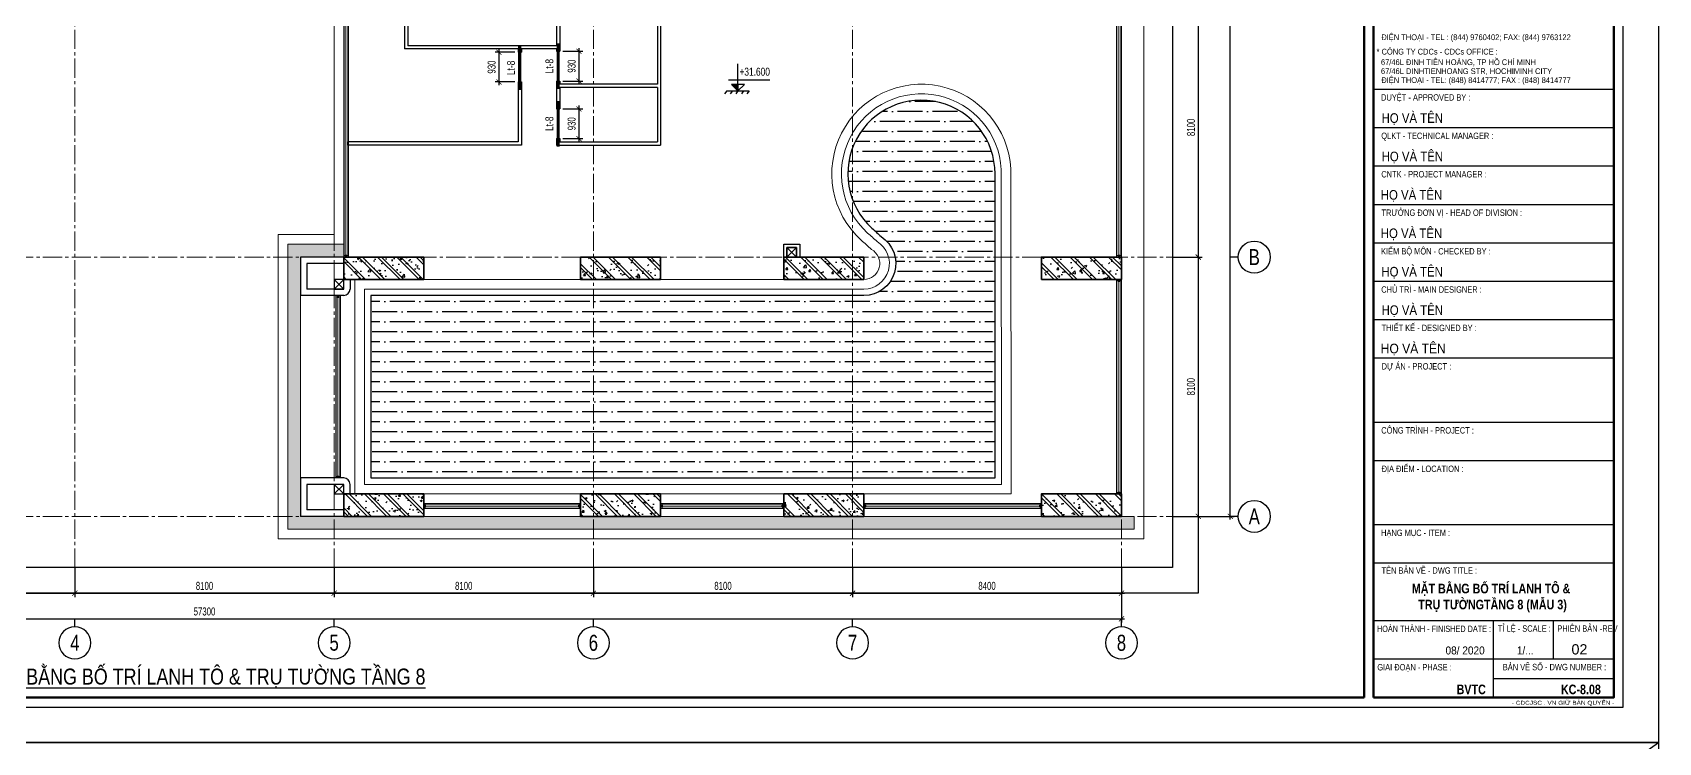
# Model space of a CAD drawing. Header units: millimetres. Extents: x 0 to 84100, y 0 to 158663.
# Drawn here: x 33297 to 84100, y 99263 to 121440 of the extents above; entities that cross this region are included whole.
import ezdxf
from ezdxf.enums import TextEntityAlignment as Align

# ---------------------------------------------------------------- set-up
doc = ezdxf.new("R2010")
doc.units = ezdxf.units.MM
doc.header["$LTSCALE"] = 800
doc.header["$MEASUREMENT"] = 0
doc.linetypes.add('CENTER2', pattern=[1.125, 0.75, -0.125, 0.125, -0.125])
doc.layers.get('DEFPOINTS').update_dxf_attribs({"color": 87})
for name, color, linetype, lineweight in [('02.CDC.DIM', 1, 'Continuous', 20), ('CDC.01.AXIS', 160, 'CENTER2', 13), ('CDC.09.COLUMN', 4, 'Continuous', 35), ('CDC.11.NOTE', 8, 'Continuous', 18)]:
    doc.layers.add(name, color=color, linetype=linetype, lineweight=lineweight)
for name, color, linetype in [('CDC -TEXT KHUNG', 7, 'Continuous'), ('CDC-KHUNGTEN', 9, 'Continuous'), ('CDC.02.DIM', 1, 'Continuous'), ('CDC.03.BORDER', 3, 'Continuous'), ('CDC.06.TEXT', 2, 'Continuous'), ('CDC.10.HATCH', 9, 'Continuous'), ('KCS_LANH_TO', 3, 'Continuous'), ('KCS_LOKT', 3, 'Continuous')]:
    doc.layers.add(name, color=color, linetype=linetype)
doc.layers.add('CDC.15.NOPLOT', color=87, linetype='Continuous', plot=False)
doc.layers.add('KCS_Plotter', color=11, linetype='Continuous', plot=False)
doc.styles.add('Arial', font='arial.ttf', dxfattribs={"width": 0.9, "height": 525})
doc.styles.add('Arial_B_3', font='arialbd.ttf', dxfattribs={"width": 0.75, "height": 3})
doc.styles.add('BIGTEXT', font='arial.ttf', dxfattribs={"width": 0.8})
doc.styles.add('KCS_BIGTEXT', font='arial.ttf', dxfattribs={"width": 0.7})
doc.styles.add('KCS_SMTEXT', font='arial.ttf', dxfattribs={"width": 0.7})
doc.styles.add('KT CDC', font='arial.ttf', dxfattribs={"width": 0.85})
doc.styles.add('SMTEXT', font='arial.ttf', dxfattribs={"width": 0.7})
doc.dimstyles.new('KCS_DIM100', dxfattribs={"dimscale": 100, "dimtxt": 2.5, "dimasz": 1.6, "dimexe": 1.2, "dimexo": 0, "dimgap": 1, "dimtad": 1, "dimdec": 0, "dimzin": 0, "dimdsep": 46, "dimtxsty": 'KCS_SMTEXT', "dimblk": 'ARCHTICK', "dimcen": 0, "dimdle": 1, "dimclrd": 1, "dimclre": 1, "dimclrt": 2, "dimadec": 0, "dimazin": 0, "dimtfac": 1, "dimtdec": 0, "dimtix": 1, "dimtmove": 2, "dimatfit": 3, "dimfxl": 1, "dimtolj": 1, "dimtzin": 0, "dimarcsym": 0})
pattern_1 = [(50, (61100.4, -1179204.9), (717.26018, -62.75213), [75, -825]), (355, (61100.4, -1179204.9), (-138.75133, 752.19213), [60, -660]), (100.4514, (61160.2, -1179210.1), (578.5094, 689.43954), [63.7402, -701.1421]), (46.1842, (61100.4, -1179004.9), (1067.24105, -165.519), [112.5, -1237.5]), (96.6356, (61189.4, -1179018.7), (934.6627, 974.1179), [95.6103, -1051.713]), (351.1842, (61100.4, -1179004.9), (934.6619, 974.1186), [90, -990]), (21, (61200.4, -1179054.9), (596.90705, -402.6189), [75, -825]), (226, (61200.4, -1179054.9), (671.88212, -365.5398), [60, -660]), (71.4514, (61250.16, -1179088.44), (840.22263, 322.5305), [63.7402, -701.1421]), (67.5, (61100.42, -1179204.9), (-155.916183, 294.37446), [0, -652, 0, -670, 0, -662.5]), (4.5, (61100.42, -1179204.9), (283.35092, 380.10319), [0, -382, 0, -637, 0, -252.5]), (327.5, (60877.42, -1179204.9), (533.822436, -22.55487), [0, -250, 0, -780, 0, -1035]), (317.5, (60777.4, -1179204.9), (583.18617, 100.10498), [0, -325, 0, -518, 0, -735]), (315, (61100.42, -1179204.9), (300.52038, 300.52038), []), (315, (61100.42, -1179082.4), (300.52038, 300.52038), [])]

# ---------------------------------------------------------------- blocks, each defined once
blk = doc.blocks.new('*U29')
for points in [[(60, -40), (45, -40), (45, 3), (0, 3), (0, -40), (0, -40), (0, -103), (0, -103), (0, -147), (45, -147), (45, -103), (60, -103)], [(4840, -40), (4855, -40), (4855, 3), (4900, 3), (4900, -40), (4900, -40), (4900, -103), (4900, -103), (4900, -147), (4855, -147), (4855, -103), (4840, -103)], [(30, -103), (60, -103), (60, -40), (30, -40)], [(4870, -103), (4840, -103), (4840, -40), (4870, -40)]]:
    blk.add_lwpolyline(points, close=True)
at = {"lineweight": -2}
for points in [[(45, 3), (4855, 3), (4855, -40), (45, -40)], [(45, -103), (4855, -103), (4855, -147), (45, -147)]]:
    blk.add_lwpolyline(points, close=True, dxfattribs=at)
blk = doc.blocks.new('*U28')
for points in [[(60, -40), (45, -40), (45, 3), (0, 3), (0, -40), (0, -40), (0, -103), (0, -103), (0, -147), (45, -147), (45, -103), (60, -103)], [(3790, -40), (3805, -40), (3805, 3), (3850, 3), (3850, -40), (3850, -40), (3850, -103), (3850, -103), (3850, -147), (3805, -147), (3805, -103), (3790, -103)], [(30, -103), (60, -103), (60, -40), (30, -40)], [(3820, -103), (3790, -103), (3790, -40), (3820, -40)]]:
    blk.add_lwpolyline(points, close=True)
at = {"lineweight": -2}
for points in [[(45, 3), (3805, 3), (3805, -40), (45, -40)], [(45, -103), (3805, -103), (3805, -147), (45, -147)]]:
    blk.add_lwpolyline(points, close=True, dxfattribs=at)
blk = doc.blocks.new('*U23')
for points in [[(60, -40), (45, -40), (45, 3), (0, 3), (0, -40), (0, -40), (0, -103), (0, -103), (0, -147), (45, -147), (45, -103), (60, -103)], [(5490, -40), (5505, -40), (5505, 3), (5550, 3), (5550, -40), (5550, -40), (5550, -103), (5550, -103), (5550, -147), (5505, -147), (5505, -103), (5490, -103)], [(30, -103), (60, -103), (60, -40), (30, -40)], [(5520, -103), (5490, -103), (5490, -40), (5520, -40)]]:
    blk.add_lwpolyline(points, close=True)
at = {"lineweight": -2}
for points in [[(45, 3), (5505, 3), (5505, -40), (45, -40)], [(45, -103), (5505, -103), (5505, -147), (45, -147)]]:
    blk.add_lwpolyline(points, close=True, dxfattribs=at)
blk = doc.blocks.new('*U27')
for points in [[(60, -40), (45, -40), (45, 3), (0, 3), (0, -40), (0, -40), (0, -103), (0, -103), (0, -147), (45, -147), (45, -103), (60, -103)], [(6640, -40), (6655, -40), (6655, 3), (6700, 3), (6700, -40), (6700, -40), (6700, -103), (6700, -103), (6700, -147), (6655, -147), (6655, -103), (6640, -103)], [(30, -103), (60, -103), (60, -40), (30, -40)], [(6670, -103), (6640, -103), (6640, -40), (6670, -40)]]:
    blk.add_lwpolyline(points, close=True)
at = {"lineweight": -2}
for points in [[(45, 3), (6655, 3), (6655, -40), (45, -40)], [(45, -103), (6655, -103), (6655, -147), (45, -147)]]:
    blk.add_lwpolyline(points, close=True, dxfattribs=at)
blk = doc.blocks.new('*U24')
for points in [[(60, -40), (45, -40), (45, 3), (0, 3), (0, -40), (0, -40), (0, -103), (0, -103), (0, -147), (45, -147), (45, -103), (60, -103)], [(7340, -40), (7355, -40), (7355, 3), (7400, 3), (7400, -40), (7400, -40), (7400, -103), (7400, -103), (7400, -147), (7355, -147), (7355, -103), (7340, -103)], [(30, -103), (60, -103), (60, -40), (30, -40)], [(7370, -103), (7340, -103), (7340, -40), (7370, -40)]]:
    blk.add_lwpolyline(points, close=True)
at = {"lineweight": -2}
for points in [[(45, 3), (7355, 3), (7355, -40), (45, -40)], [(45, -103), (7355, -103), (7355, -147), (45, -147)]]:
    blk.add_lwpolyline(points, close=True, dxfattribs=at)
blk = doc.blocks.new('*U31')
for points in [[(60, -40), (45, -40), (45, 3), (0, 3), (0, -40), (0, -40), (0, -103), (0, -103), (0, -147), (45, -147), (45, -103), (60, -103)], [(5640, -40), (5655, -40), (5655, 3), (5700, 3), (5700, -40), (5700, -40), (5700, -103), (5700, -103), (5700, -147), (5655, -147), (5655, -103), (5640, -103)], [(30, -103), (60, -103), (60, -40), (30, -40)], [(5670, -103), (5640, -103), (5640, -40), (5670, -40)]]:
    blk.add_lwpolyline(points, close=True)
at = {"lineweight": -2}
for points in [[(45, 3), (5655, 3), (5655, -40), (45, -40)], [(45, -103), (5655, -103), (5655, -147), (45, -147)]]:
    blk.add_lwpolyline(points, close=True, dxfattribs=at)
blk = doc.blocks.new('*U34')
for points in [[(60, -40), (45, -40), (45, 3), (0, 3), (0, -40), (0, -40), (0, -103), (0, -103), (0, -147), (45, -147), (45, -103), (60, -103)], [(7440, -40), (7455, -40), (7455, 3), (7500, 3), (7500, -40), (7500, -40), (7500, -103), (7500, -103), (7500, -147), (7455, -147), (7455, -103), (7440, -103)], [(30, -103), (60, -103), (60, -40), (30, -40)], [(7470, -103), (7440, -103), (7440, -40), (7470, -40)]]:
    blk.add_lwpolyline(points, close=True)
at = {"lineweight": -2}
for points in [[(45, 3), (7455, 3), (7455, -40), (45, -40)], [(45, -103), (7455, -103), (7455, -147), (45, -147)]]:
    blk.add_lwpolyline(points, close=True, dxfattribs=at)
blk = doc.blocks.new('_ArchTick')
at = {"color": 0, "linetype": 'ByBlock', "const_width": 0.15}
blk.add_lwpolyline([(-0.5, -0.5), (0.5, 0.5)], dxfattribs=at)
blk = doc.blocks.new('*D417')
at = {"layer": 'CDC.02.DIM', "color": 1, "lineweight": -2, "ltscale": 0.5, "transparency": 16777216}
for p, q in [((68921, 122526), (69841, 122526)), ((69721, 122626), (69721, 114326)), ((68921, 114426), (69841, 114426))]:
    blk.add_line(p, q, dxfattribs=at)
at = {"layer": 'DEFPOINTS', "color": 0, "ltscale": 0.5, "transparency": 16777216}
for p in [(68921, 122526), (68921, 114426), (69721, 114426)]:
    blk.add_point(p, dxfattribs=at)
at = {"layer": 'CDC.02.DIM', "color": 1, "lineweight": -2, "ltscale": 0.5, "transparency": 16777216, "xscale": 160, "yscale": 160, "zscale": 160}
for p, rotation in [((69721, 122526), 90), ((69721, 114426), 270)]:
    blk.add_blockref('_ArchTick', p, dxfattribs=dict(at, rotation=rotation))
at = {"layer": 'CDC.02.DIM', "color": 2, "ltscale": 0.5, "transparency": 16777216, "insert": (69493, 118476), "char_height": 250, "attachment_point": 5, "rotation": 90, "style": 'KCS_SMTEXT'}
blk.add_mtext('\\A1;8100', dxfattribs=at)
blk = doc.blocks.new('*D418')
at = {"layer": 'CDC.02.DIM', "color": 1, "lineweight": -2, "ltscale": 0.5, "transparency": 16777216}
for p, q in [((68921, 114426), (69841, 114426)), ((69721, 114526), (69721, 106226)), ((68921, 106326), (69841, 106326))]:
    blk.add_line(p, q, dxfattribs=at)
at = {"layer": 'DEFPOINTS', "color": 0, "ltscale": 0.5, "transparency": 16777216}
for p in [(68921, 114426), (68921, 106326), (69721, 106326)]:
    blk.add_point(p, dxfattribs=at)
at = {"layer": 'CDC.02.DIM', "color": 1, "lineweight": -2, "ltscale": 0.5, "transparency": 16777216, "xscale": 160, "yscale": 160, "zscale": 160}
for p, rotation in [((69721, 114426), 90), ((69721, 106326), 270)]:
    blk.add_blockref('_ArchTick', p, dxfattribs=dict(at, rotation=rotation))
at = {"layer": 'CDC.02.DIM', "color": 2, "ltscale": 0.5, "transparency": 16777216, "insert": (69493, 110376), "char_height": 250, "attachment_point": 5, "rotation": 90, "style": 'KCS_SMTEXT'}
blk.add_mtext('\\A1;8100', dxfattribs=at)
blk = doc.blocks.new('*D421')
at = {"layer": 'CDC.02.DIM', "color": 1, "lineweight": -2, "ltscale": 0.5, "transparency": 16777216}
for p, q in [((26521, 104726), (26521, 103806)), ((34621, 104726), (34621, 103806)), ((26421, 103926), (34721, 103926))]:
    blk.add_line(p, q, dxfattribs=at)
at = {"layer": 'DEFPOINTS', "color": 0, "ltscale": 0.5, "transparency": 16777216}
for p in [(26521, 104726), (34621, 104726), (34621, 103926)]:
    blk.add_point(p, dxfattribs=at)
at = {"layer": 'CDC.02.DIM', "color": 1, "lineweight": -2, "ltscale": 0.5, "transparency": 16777216, "xscale": 160, "yscale": 160, "zscale": 160, "rotation": 180}
blk.add_blockref('_ArchTick', (26521, 103926), dxfattribs=at)
at = {"layer": 'CDC.02.DIM', "color": 1, "lineweight": -2, "ltscale": 0.5, "transparency": 16777216, "xscale": 160, "yscale": 160, "zscale": 160}
blk.add_blockref('_ArchTick', (34621, 103926), dxfattribs=at)
at = {"layer": 'CDC.02.DIM', "color": 2, "ltscale": 0.5, "transparency": 16777216, "insert": (30571, 104154), "char_height": 250, "attachment_point": 5, "style": 'KCS_SMTEXT'}
blk.add_mtext('\\A1;8100', dxfattribs=at)
blk = doc.blocks.new('*D422')
at = {"layer": 'CDC.02.DIM', "color": 1, "lineweight": -2, "ltscale": 0.5, "transparency": 16777216}
for p, q in [((34621, 104726), (34621, 103806)), ((42721, 104726), (42721, 103806)), ((34521, 103926), (42821, 103926))]:
    blk.add_line(p, q, dxfattribs=at)
at = {"layer": 'DEFPOINTS', "color": 0, "ltscale": 0.5, "transparency": 16777216}
for p in [(34621, 104726), (42721, 104726), (42721, 103926)]:
    blk.add_point(p, dxfattribs=at)
at = {"layer": 'CDC.02.DIM', "color": 1, "lineweight": -2, "ltscale": 0.5, "transparency": 16777216, "xscale": 160, "yscale": 160, "zscale": 160, "rotation": 180}
blk.add_blockref('_ArchTick', (34621, 103926), dxfattribs=at)
at = {"layer": 'CDC.02.DIM', "color": 1, "lineweight": -2, "ltscale": 0.5, "transparency": 16777216, "xscale": 160, "yscale": 160, "zscale": 160}
blk.add_blockref('_ArchTick', (42721, 103926), dxfattribs=at)
at = {"layer": 'CDC.02.DIM', "color": 2, "ltscale": 0.5, "transparency": 16777216, "insert": (38671, 104154), "char_height": 250, "attachment_point": 5, "style": 'KCS_SMTEXT'}
blk.add_mtext('\\A1;8100', dxfattribs=at)
blk = doc.blocks.new('*D423')
at = {"layer": 'CDC.02.DIM', "color": 1, "lineweight": -2, "ltscale": 0.5, "transparency": 16777216}
for p, q in [((42721, 104726), (42721, 103806)), ((50821, 104726), (50821, 103806)), ((42621, 103926), (50921, 103926))]:
    blk.add_line(p, q, dxfattribs=at)
at = {"layer": 'DEFPOINTS', "color": 0, "ltscale": 0.5, "transparency": 16777216}
for p in [(42721, 104726), (50821, 104726), (50821, 103926)]:
    blk.add_point(p, dxfattribs=at)
at = {"layer": 'CDC.02.DIM', "color": 1, "lineweight": -2, "ltscale": 0.5, "transparency": 16777216, "xscale": 160, "yscale": 160, "zscale": 160, "rotation": 180}
blk.add_blockref('_ArchTick', (42721, 103926), dxfattribs=at)
at = {"layer": 'CDC.02.DIM', "color": 1, "lineweight": -2, "ltscale": 0.5, "transparency": 16777216, "xscale": 160, "yscale": 160, "zscale": 160}
blk.add_blockref('_ArchTick', (50821, 103926), dxfattribs=at)
at = {"layer": 'CDC.02.DIM', "color": 2, "ltscale": 0.5, "transparency": 16777216, "insert": (46771, 104154), "char_height": 250, "attachment_point": 5, "style": 'KCS_SMTEXT'}
blk.add_mtext('\\A1;8100', dxfattribs=at)
blk = doc.blocks.new('*D424')
at = {"layer": 'CDC.02.DIM', "color": 1, "lineweight": -2, "ltscale": 0.5, "transparency": 16777216}
for p, q in [((50821, 104726), (50821, 103806)), ((58921, 104726), (58921, 103806)), ((50721, 103926), (59021, 103926))]:
    blk.add_line(p, q, dxfattribs=at)
at = {"layer": 'DEFPOINTS', "color": 0, "ltscale": 0.5, "transparency": 16777216}
for p in [(50821, 104726), (58921, 104726), (58921, 103926)]:
    blk.add_point(p, dxfattribs=at)
at = {"layer": 'CDC.02.DIM', "color": 1, "lineweight": -2, "ltscale": 0.5, "transparency": 16777216, "xscale": 160, "yscale": 160, "zscale": 160, "rotation": 180}
blk.add_blockref('_ArchTick', (50821, 103926), dxfattribs=at)
at = {"layer": 'CDC.02.DIM', "color": 1, "lineweight": -2, "ltscale": 0.5, "transparency": 16777216, "xscale": 160, "yscale": 160, "zscale": 160}
blk.add_blockref('_ArchTick', (58921, 103926), dxfattribs=at)
at = {"layer": 'CDC.02.DIM', "color": 2, "ltscale": 0.5, "transparency": 16777216, "insert": (54871, 104154), "char_height": 250, "attachment_point": 5, "style": 'KCS_SMTEXT'}
blk.add_mtext('\\A1;8100', dxfattribs=at)
blk = doc.blocks.new('*D425')
at = {"layer": 'CDC.02.DIM', "color": 1, "lineweight": -2, "ltscale": 0.5, "transparency": 16777216}
for p, q in [((58921, 104726), (58921, 103806)), ((67321, 104726), (67321, 103806)), ((58821, 103926), (67421, 103926))]:
    blk.add_line(p, q, dxfattribs=at)
at = {"layer": 'DEFPOINTS', "color": 0, "ltscale": 0.5, "transparency": 16777216}
for p in [(58921, 104726), (67321, 104726), (67321, 103926)]:
    blk.add_point(p, dxfattribs=at)
at = {"layer": 'CDC.02.DIM', "color": 1, "lineweight": -2, "ltscale": 0.5, "transparency": 16777216, "xscale": 160, "yscale": 160, "zscale": 160, "rotation": 180}
blk.add_blockref('_ArchTick', (58921, 103926), dxfattribs=at)
at = {"layer": 'CDC.02.DIM', "color": 1, "lineweight": -2, "ltscale": 0.5, "transparency": 16777216, "xscale": 160, "yscale": 160, "zscale": 160}
blk.add_blockref('_ArchTick', (67321, 103926), dxfattribs=at)
at = {"layer": 'CDC.02.DIM', "color": 2, "ltscale": 0.5, "transparency": 16777216, "insert": (63121, 104154), "char_height": 250, "attachment_point": 5, "style": 'KCS_SMTEXT'}
blk.add_mtext('\\A1;8400', dxfattribs=at)
blk = doc.blocks.new('*D432')
at = {"layer": 'CDC.02.DIM', "color": 1, "lineweight": -2, "ltscale": 0.5, "transparency": 16777216}
for p, q in [((70721, 106226), (70721, 155026)), ((68921, 154926), (70841, 154926)), ((68921, 106326), (70841, 106326))]:
    blk.add_line(p, q, dxfattribs=at)
at = {"layer": 'DEFPOINTS', "color": 0, "ltscale": 0.5, "transparency": 16777216}
for p in [(68921, 154926), (70721, 154926), (68921, 106326)]:
    blk.add_point(p, dxfattribs=at)
at = {"layer": 'CDC.02.DIM', "color": 1, "lineweight": -2, "ltscale": 0.5, "transparency": 16777216, "xscale": 160, "yscale": 160, "zscale": 160}
for p, rotation in [((70721, 154926), 90), ((70721, 106326), 270)]:
    blk.add_blockref('_ArchTick', p, dxfattribs=dict(at, rotation=rotation))
at = {"layer": 'CDC.02.DIM', "color": 2, "ltscale": 0.5, "transparency": 16777216, "insert": (70493, 130626), "char_height": 250, "attachment_point": 5, "rotation": 90, "style": 'KCS_SMTEXT'}
blk.add_mtext('\\A1;48600', dxfattribs=at)
blk = doc.blocks.new('*D434')
at = {"layer": 'CDC.02.DIM', "color": 1, "lineweight": -2, "ltscale": 0.5, "transparency": 16777216}
for p, q in [((10021, 104726), (10021, 103006)), ((67321, 104726), (67321, 103006)), ((9921, 103126), (67421, 103126))]:
    blk.add_line(p, q, dxfattribs=at)
at = {"layer": 'DEFPOINTS', "color": 0, "ltscale": 0.5, "transparency": 16777216}
for p in [(10021, 104726), (67321, 104726), (67321, 103126)]:
    blk.add_point(p, dxfattribs=at)
at = {"layer": 'CDC.02.DIM', "color": 1, "lineweight": -2, "ltscale": 0.5, "transparency": 16777216, "xscale": 160, "yscale": 160, "zscale": 160, "rotation": 180}
blk.add_blockref('_ArchTick', (10021, 103126), dxfattribs=at)
at = {"layer": 'CDC.02.DIM', "color": 1, "lineweight": -2, "ltscale": 0.5, "transparency": 16777216, "xscale": 160, "yscale": 160, "zscale": 160}
blk.add_blockref('_ArchTick', (67321, 103126), dxfattribs=at)
at = {"layer": 'CDC.02.DIM', "color": 2, "ltscale": 0.5, "transparency": 16777216, "insert": (38671, 103354), "char_height": 250, "attachment_point": 5, "style": 'KCS_SMTEXT'}
blk.add_mtext('\\A1;57300', dxfattribs=at)
blk = doc.blocks.new('*D676')
at = {"layer": 'CDC.02.DIM', "color": 1, "lineweight": -2, "transparency": 16777216}
for p, q in [((47871, 120926), (47871, 119796)), ((48371, 120826), (47751, 120826)), ((48371, 119896), (47751, 119896))]:
    blk.add_line(p, q, dxfattribs=at)
at = {"layer": 'DEFPOINTS', "color": 0, "transparency": 16777216}
for p in [(48371, 120826), (47871, 119896), (48371, 119896)]:
    blk.add_point(p, dxfattribs=at)
at = {"layer": 'CDC.02.DIM', "color": 1, "lineweight": -2, "transparency": 16777216, "xscale": 160, "yscale": 160, "zscale": 160}
for p, rotation in [((47871, 120826), 90), ((47871, 119896), 270)]:
    blk.add_blockref('_ArchTick', p, dxfattribs=dict(at, rotation=rotation))
at = {"layer": 'CDC.02.DIM', "color": 2, "transparency": 16777216, "insert": (47643, 120361), "char_height": 250, "attachment_point": 5, "rotation": 90, "style": 'KCS_SMTEXT'}
blk.add_mtext('\\A1;930', dxfattribs=at)
blk = doc.blocks.new('*D677')
at = {"layer": 'CDC.02.DIM', "color": 1, "lineweight": -2, "transparency": 16777216}
for p, q in [((50371, 120956), (50371, 119826)), ((49871, 120856), (50491, 120856)), ((49871, 119926), (50491, 119926))]:
    blk.add_line(p, q, dxfattribs=at)
at = {"layer": 'DEFPOINTS', "color": 0, "transparency": 16777216}
for p in [(49871, 120856), (49871, 119926), (50371, 119926)]:
    blk.add_point(p, dxfattribs=at)
at = {"layer": 'CDC.02.DIM', "color": 1, "lineweight": -2, "transparency": 16777216, "xscale": 160, "yscale": 160, "zscale": 160}
for p, rotation in [((50371, 120856), 90), ((50371, 119926), 270)]:
    blk.add_blockref('_ArchTick', p, dxfattribs=dict(at, rotation=rotation))
at = {"layer": 'CDC.02.DIM', "color": 2, "transparency": 16777216, "insert": (50143, 120391), "char_height": 250, "attachment_point": 5, "rotation": 90, "style": 'KCS_SMTEXT'}
blk.add_mtext('\\A1;930', dxfattribs=at)
blk = doc.blocks.new('*D678')
at = {"layer": 'CDC.02.DIM', "color": 1, "lineweight": -2, "transparency": 16777216}
for p, q in [((49871, 119056), (50491, 119056)), ((50371, 119156), (50371, 118026)), ((49871, 118126), (50491, 118126))]:
    blk.add_line(p, q, dxfattribs=at)
at = {"layer": 'DEFPOINTS', "color": 0, "transparency": 16777216}
for p in [(49871, 119056), (49871, 118126), (50371, 118126)]:
    blk.add_point(p, dxfattribs=at)
at = {"layer": 'CDC.02.DIM', "color": 1, "lineweight": -2, "transparency": 16777216, "xscale": 160, "yscale": 160, "zscale": 160}
for p, rotation in [((50371, 119056), 90), ((50371, 118126), 270)]:
    blk.add_blockref('_ArchTick', p, dxfattribs=dict(at, rotation=rotation))
at = {"layer": 'CDC.02.DIM', "color": 2, "transparency": 16777216, "insert": (50143, 118591), "char_height": 250, "attachment_point": 5, "rotation": 90, "style": 'KCS_SMTEXT'}
blk.add_mtext('\\A1;930', dxfattribs=at)
blk = doc.blocks.new('_Axis name')
at = {"layer": 'CDC.02.DIM'}
blk.add_line((0, 2.5), (0, 0), dxfattribs=at)
blk.add_circle((0, 7.5), 5, dxfattribs=at)
at = {"layer": 'CDC.02.DIM', "style": 'BIGTEXT', "width": 0.75}
blk.add_attdef('.', text='', height=5, dxfattribs=at).set_placement((0, 7.5), align=Align.MIDDLE)
blk = doc.blocks.new('CAODO')
at = {"layer": 'CDC.10.HATCH'}
blk.add_hatch(color=256, dxfattribs=at).paths.add_polyline_path([(-200, 200), (0, 0), (0, 200)])
at = {"layer": 'CDC.02.DIM'}
for p, q in [((-350, 0), (-418, -96)), ((-175, 0), (-243, -96)), ((0, 0), (-68, -96)), ((175, 0), (107, -96)), ((350, 0), (282, -96))]:
    blk.add_line(p, q, dxfattribs=at)
for points in [[(0, 200), (0, 0), (200, 200), (-200, 200), (0, 0), (0, 850)], [(-350, 0), (350, 0)], [(-300, 350), (1000, 350)]]:
    blk.add_lwpolyline(points, dxfattribs=at)
blk = doc.blocks.new('Khung tên chuẩn')
at = {"layer": 'CDC-KHUNGTEN', "color": 6, "lineweight": 25}
for p, q in [((82700, 20400), (75200, 20400)), ((82700, 19200), (75200, 19200)), ((82700, 18000), (75200, 18000)), ((82700, 16800), (75200, 16800)), ((82700, 15600), (75200, 15600)), ((82700, 14400), (75200, 14400)), ((82700, 13200), (75200, 13200)), ((82700, 12000), (75200, 12000)), ((82700, 10000), (75200, 10000)), ((82700, 8800), (75200, 8800)), ((82700, 6800), (75200, 6800)), ((82700, 5600), (75200, 5600)), ((82700, 3800), (75200, 3800)), ((78950, 1400), (78950, 3800)), ((80825, 2600), (80825, 3800)), ((82700, 2600), (75200, 2600)), ((78950, 2000), (82700, 2000))]:
    blk.add_line(p, q, dxfattribs=at)
at = {"layer": 'CDC-KHUNGTEN', "color": 8}
blk.add_lwpolyline([(75096, 1100), (83000, 1100), (83000, 58300), (3000, 58300), (3000, 1100), (75096, 1100)], dxfattribs=at)
at = {"layer": 'CDC-KHUNGTEN', "color": 255, "lineweight": 60}
blk.add_lwpolyline([(74900, 1400), (74900, 58000), (3300, 58000), (3300, 1400), (74900, 1400)], close=True, dxfattribs=at)
blk.add_lwpolyline([(75200, 1400), (82700, 1400), (82700, 58000), (75200, 58000), (75200, 1400)], dxfattribs=at)
at = {"layer": 'DEFPOINTS', "color": 1, "ltscale": 0.2}
blk.add_lwpolyline([(0, 0), (0, 59400), (84100, 59400), (84100, 0), (0, 0)], close=True, dxfattribs=at)
at = {"layer": 'CDC -TEXT KHUNG', "color": 7, "style": 'Arial_B_3', "width": 0.8}
blk.add_text('BVTC', height=300, dxfattribs=at).set_placement((78705, 1508), align=Align.RIGHT)
at = {"layer": 'CDC -TEXT KHUNG', "color": 6, "style": 'KT CDC', "width": 1.15}
blk.add_text('- CDCJSC . VN GIỮ BẢN QUYỂN -', height=125.69, dxfattribs=at).set_placement((79519, 1177))
at = {"layer": 'CDC-KHUNGTEN', "color": 6}
for s, height, style, width, p in [('ĐIỆN THOẠI - TEL : (844) 9760402; FAX: (844) 9763122', 180, 'KT CDC', 0.85, (75441, 21940)), ('* CÔNG TY CDCs - CDCs OFFICE :', 180, 'KT CDC', 0.85, (75292, 21490)), ('67/46L ĐINH TIÊN HOÀNG, TP HỒ CHÍ MINH', 180, 'KT CDC', 0.85, (75430, 21160)), ('67/46L DINHTIENHOANG STR, HOCHIMINH CITY', 180, 'KT CDC', 0.85, (75430, 20880)), ('ĐIỆN THOẠI - TEL: (848) 8414777; FAX : (848) 8414777', 180, 'KT CDC', 0.85, (75442, 20600)), ('DUYỆT - APPROVED BY :', 200, 'Arial', 0.8, (75433, 20050)), ('QLKT - TECHNICAL MANAGER :', 200, 'Arial', 0.8, (75440, 18850)), ('CNTK - PROJECT MANAGER :', 200, 'Arial', 0.8, (75440, 17650)), ('TRƯỞNG ĐƠN VỊ - HEAD OF DIVISION :', 200, 'Arial', 0.8, (75445, 16450)), ('KIỂM BỘ MÔN - CHECKED BY :', 200, 'Arial', 0.8, (75434, 15244)), ('CHỦ TRÌ - MAIN DESIGNER :', 200, 'Arial', 0.8, (75438, 14050)), ('THIẾT KẾ - DESIGNED BY :', 200, 'Arial', 0.8, (75450, 12850)), ('DỰ ÁN - PROJECT :  ', 200, 'Arial', 0.8, (75449, 11650)), ('CÔNG TRÌNH - PROJECT :  ', 200, 'Arial', 0.8, (75438, 9650)), ('ĐỊA ĐIỂM - LOCATION :', 200, 'Arial', 0.8, (75449, 8450)), ('HẠNG MỤC - ITEM : ', 200, 'Arial', 0.8, (75433, 6450)), ('TÊN BẢN VẼ - DWG TITLE :', 200, 'Arial', 0.8, (75448, 5273)), ('TỈ LỆ - SCALE :', 200, 'Arial', 0.8, (79082, 3459)), ('PHIÊN BẢN -REV', 200, 'Arial', 0.7, (80938, 3459)), ('GIAI ĐOẠN - PHASE :', 200, 'Arial', 0.8, (75315, 2250)), ('BẢN VẼ SỐ - DWG NUMBER :', 200, 'Arial', 0.8, (79236, 2256))]:
    blk.add_text(s, height=height, dxfattribs=dict(at, style=style, width=width)).set_placement(p)
at = {"layer": 'CDC-KHUNGTEN', "color": 7}
for style, width, p in [('KT CDC', 0.85, (75448, 19356)), ('KT CDC', 0.85, (75450, 18156)), ('KT CDC', 0.85, (75423, 16956)), ('KT CDC', 0.85, (75423, 15756)), ('KT CDC', 0.85, (75442, 14556)), ('KT CDC', 0.85, (75448, 13356)), ('Arial', 0.9, (75421, 12156))]:
    blk.add_text('HỌ VÀ TÊN', height=300, dxfattribs=dict(at, style=style, width=width)).set_placement(p)
at = {"layer": 'CDC-KHUNGTEN', "color": 6, "style": 'Arial', "width": 0.814645}
blk.add_text('HOÀN THÀNH - FINISHED DATE :', height=200, dxfattribs=at).set_placement((75304, 3450), (78870, 3450), align=Align.FIT)
at = {"layer": 'CDC-KHUNGTEN', "color": 7, "style": 'KT CDC'}
blk.add_text('02', height=320, dxfattribs=at).set_placement((81879, 2750), align=Align.RIGHT)
at = {"layer": 'CDC-KHUNGTEN', "color": 7, "style": 'Arial', "width": 0.9}
for s, p in [('08/ 2020', (78670, 2750)), ('1/...', (80200, 2750))]:
    blk.add_text(s, height=250, dxfattribs=at).set_placement(p, align=Align.RIGHT)

msp = doc.modelspace()

# ---------------------------------------------------------------- hatches: boundary and pattern name
at = {"layer": 'CDC.10.HATCH'}
h = msp.add_hatch(dxfattribs=at)
h.set_pattern_fill('ANSI36', color=256, scale=2500, angle=135, style=0)
h.set_pattern_definition([(180, (61100.42, -1060404.9), (-546.875, -312.5), [781.25, -156.25, 0, -156.25])])
h.paths.add_polyline_path([(63370.7, 117026.1, 1.5348071), (59521.4, 115326.1, -0.0101383), (59811.4, 115067.3, -0.748533), (59270.7, 113226.1), (43870.7, 113226.1), (43870.7, 107526.1), (63370.7, 107526.1)])
h = msp.add_hatch(dxfattribs=at)
h.set_pattern_fill('CROSS', color=256, scale=15)
h.set_pattern_definition([(0, (-2553456.83, -1772511.1), (95.25, 95.25), [47.625, -142.875]), (90, (-2553433.02, -1772534.92), (-95.25, 95.25), [47.625, -142.875])])
h.paths.add_polyline_path([(43020.7, 114826.1), (41270.7, 114826.1), (41270.7, 105926.1), (67720.7, 105926.1), (67720.7, 106326.1), (41670.7, 106326.1), (41670.7, 114426.1), (43020.7, 114426.1)])
h = msp.add_hatch(dxfattribs=at)
h.set_pattern_fill('BETONG', color=256, scale=100, style=0, pattern_type=2)
h.set_pattern_definition(pattern_1)
h.paths.add_polyline_path([(43020.7, 113726.1), (45520.7, 113726.1), (45520.7, 114426.1), (43020.7, 114426.1), (43020.7, 114329.4)])
h = msp.add_hatch(dxfattribs=at)
h.set_pattern_fill('BETONG', color=256, scale=100, style=0, pattern_type=2)
h.set_pattern_definition(pattern_1)
h.paths.add_polyline_path([(51993.3, 113726.1), (52920.7, 113726.1), (52920.7, 114426.1), (50420.7, 114426.1), (50420.7, 113726.1), (51529.2, 113726.1)])
h = msp.add_hatch(dxfattribs=at)
h.set_pattern_fill('BETONG', color=256, scale=100, style=0, pattern_type=2)
h.set_pattern_definition(pattern_1)
h.paths.add_polyline_path([(59270.7, 113726.1), (59270.7, 114426.1), (57756.8, 114426.1), (56770.7, 114426.1), (56770.7, 113726.1)])
h = msp.add_hatch(dxfattribs=at)
h.set_pattern_fill('BETONG', color=256, scale=100, style=0, pattern_type=2)
h.set_pattern_definition(pattern_1)
h.paths.add_polyline_path([(67320.7, 113726.1), (67320.7, 114426.1), (65806.8, 114426.1), (64820.7, 114426.1), (64820.7, 113726.1)])
h = msp.add_hatch(dxfattribs=at)
h.set_pattern_fill('BETONG', color=256, scale=100, style=0, pattern_type=2)
h.set_pattern_definition(pattern_1)
h.paths.add_polyline_path([(43020.7, 106326.1), (45520.7, 106326.1), (45520.7, 107026.1), (43020.7, 107026.1), (43020.7, 106729.4)])
h = msp.add_hatch(dxfattribs=at)
h.set_pattern_fill('BETONG', color=256, scale=100, style=0, pattern_type=2)
h.set_pattern_definition(pattern_1)
h.paths.add_polyline_path([(52920.7, 106326.1), (52920.7, 107026.1), (51406.8, 107026.1), (50420.7, 107026.1), (50420.7, 106326.1)])
h = msp.add_hatch(dxfattribs=at)
h.set_pattern_fill('BETONG', color=256, scale=100, style=0, pattern_type=2)
h.set_pattern_definition(pattern_1)
h.paths.add_polyline_path([(59270.7, 106326.1), (59270.7, 107026.1), (57756.8, 107026.1), (56770.7, 107026.1), (56770.7, 106326.1)])
h = msp.add_hatch(dxfattribs=at)
h.set_pattern_fill('BETONG', color=256, scale=100, style=0, pattern_type=2)
h.set_pattern_definition(pattern_1)
h.paths.add_polyline_path([(64820.7, 107026.1), (64820.7, 106326.1), (67320.7, 106326.1), (67320.7, 107026.1)])

# ---------------------------------------------------------------- linework, layer by layer
at = {"layer": 'CDC.01.AXIS'}
for p, q in [((34620.7, 104726.1), (34620.7, 156526.1)), ((42720.7, 104726.1), (42720.7, 156526.1)), ((50820.7, 104726.1), (50820.7, 156526.1)), ((58920.7, 104726.1), (58920.7, 156526.1)), ((67320.7, 104726.1), (67320.7, 156526.1)), ((8420.7, 114426.1), (68920.7, 114426.1)), ((8420.7, 106326.1), (68920.7, 106326.1))]:
    msp.add_line(p, q, dxfattribs=at)
at = {"layer": 'CDC.03.BORDER', "lineweight": 25}
for p, q in [((49670.7, 124326.1), (49670.7, 121026.1)), ((44920.7, 121926.1), (44920.7, 120926.1)), ((45020.7, 121926.1), (45020.7, 121026.1)), ((49770.7, 121926.1), (49770.7, 120926.1)), ((52820.7, 121926.1), (52820.7, 119826.1)), ((52920.7, 121926.1), (52920.7, 117926.1)), ((48470.7, 120926.1), (44920.7, 120926.1)), ((49670.7, 121026.1), (45020.7, 121026.1)), ((49670.7, 120926.1), (48570.7, 120926.1)), ((49670.7, 120926.1), (49670.7, 120856.1)), ((49770.7, 120926.1), (49770.7, 120856.1)), ((48470.7, 120826.1), (48570.7, 120826.1)), ((49670.7, 120856.1), (49770.7, 120856.1)), ((48470.7, 119896.1), (48570.7, 119896.1)), ((49670.7, 119926.1), (49670.7, 119056.1)), ((49670.7, 119926.1), (49770.7, 119926.1)), ((49770.7, 119926.1), (49770.7, 119826.1)), ((52820.7, 119826.1), (49770.7, 119826.1)), ((49770.7, 119726.1), (49770.7, 119056.1)), ((52820.7, 119726.1), (49770.7, 119726.1)), ((52820.7, 119726.1), (52820.7, 118026.1)), ((49670.7, 119056.1), (49770.7, 119056.1)), ((43170.7, 117926.1), (43170.7, 118026.1)), ((49670.7, 118126.1), (49670.7, 117926.1)), ((49670.7, 118126.1), (49770.7, 118126.1)), ((49670.7, 117926.1), (52920.7, 117926.1)), ((49770.7, 118126.1), (49770.7, 118026.1)), ((49770.7, 118026.1), (52820.7, 118026.1)), ((41670.7, 114426.1), (41670.7, 113226.1)), ((41870.7, 114226.1), (41870.7, 113426.1)), ((41920.7, 113226.1), (41670.7, 113226.1))]:
    msp.add_line(p, q, dxfattribs=at)
at = {"layer": 'CDC.03.BORDER'}
for p, q in [((43020.7, 114426.1), (41670.7, 114426.1)), ((43020.7, 114226.1), (41870.7, 114226.1)), ((43020.7, 113426.1), (41870.7, 113426.1)), ((43020.7, 113426.1), (43020.7, 113726.1)), ((43220.7, 113726.1), (43220.7, 113426.1)), ((43020.7, 113226.1), (41670.7, 113226.1)), ((41670.7, 107526.1), (41670.7, 106326.1)), ((43020.7, 107526.1), (41670.7, 107526.1)), ((41870.7, 107326.1), (41870.7, 106526.1)), ((43020.7, 107326.1), (41870.7, 107326.1)), ((43020.7, 107026.1), (43020.7, 107326.1)), ((43220.7, 107026.1), (43220.7, 107326.1)), ((43020.7, 106326.1), (41670.7, 106326.1)), ((43020.7, 106526.1), (41870.7, 106526.1))]:
    msp.add_line(p, q, dxfattribs=at)
at = {"layer": 'CDC.03.BORDER', "lineweight": 25}
for points in [[(48470.7, 120926.1), (48470.7, 120826.1)], [(48570.7, 120926.1), (48570.7, 120826.1)], [(48570.7, 119896.1), (48570.7, 117926.1), (43170.7, 117926.1)], [(48470.7, 119896.1), (48470.7, 118026.1), (43170.7, 118026.1)]]:
    msp.add_lwpolyline(points, dxfattribs=at)
at = {"layer": 'CDC.03.BORDER'}
msp.add_lwpolyline([(63370.7, 117026.1, 1.5348071), (59521.4, 115326.1, -0.0101383), (59811.4, 115067.3, -0.748533), (59270.7, 113226.1), (43870.7, 113226.1), (43870.7, 107526.1), (63370.7, 107526.1), (63370.7, 117124.1)], format="xyb", dxfattribs=at)
for points in [[(56770.7, 114426.1), (56770.7, 114826.1), (57270.7, 114826.1), (57270.7, 114426.1)], [(56870.7, 114426.1), (56870.7, 114726.1), (57170.7, 114726.1), (57170.7, 114426.1)]]:
    msp.add_lwpolyline(points, dxfattribs=at)
for centre, start, end in [((43020.7, 113426.1), 270, 0), ((43020.7, 107326.1), 0, 90)]:
    msp.add_arc(centre, 200, start, end, dxfattribs=at)
at = {"layer": 'CDC.09.COLUMN'}
for points in [[(43020.7, 114426.1), (43020.7, 113726.1), (45520.7, 113726.1), (45520.7, 114426.1)], [(52920.7, 114426.1), (50420.7, 114426.1), (50420.7, 113726.1), (52920.7, 113726.1)], [(56770.7, 113726.1), (59270.7, 113726.1), (59270.7, 114426.1), (56770.7, 114426.1)], [(64820.7, 113726.1), (67320.7, 113726.1), (67320.7, 114426.1), (64820.7, 114426.1)], [(43020.7, 107026.1), (43020.7, 106326.1), (45520.7, 106326.1), (45520.7, 107026.1)], [(50420.7, 106326.1), (52920.7, 106326.1), (52920.7, 107026.1), (50420.7, 107026.1)], [(56770.7, 106326.1), (59270.7, 106326.1), (59270.7, 107026.1), (56770.7, 107026.1)], [(64820.7, 106326.1), (67320.7, 106326.1), (67320.7, 107026.1), (64820.7, 107026.1)]]:
    msp.add_lwpolyline(points, close=True, dxfattribs=at)
at = {"layer": 'CDC.11.NOTE'}
for p, q in [((68020.7, 105626.1), (68020.7, 155626.1)), ((42720.7, 122472.6), (42720.7, 115126.1)), ((42720.7, 115126.1), (40970.7, 115126.1)), ((40970.7, 115126.1), (40970.7, 105626.1)), ((41270.7, 114826.1), (41270.7, 105926.1)), ((43020.7, 114826.1), (41270.7, 114826.1)), ((43020.7, 114426.1), (43020.7, 114826.1)), ((41670.7, 113226.1), (41670.7, 107526.1)), ((45520.7, 106326.1), (50420.7, 106326.1)), ((52920.7, 106326.1), (56770.7, 106326.1)), ((59270.7, 106326.1), (64820.7, 106326.1)), ((67320.7, 106326.1), (67720.7, 106326.1)), ((67720.7, 105926.1), (67720.7, 106326.1)), ((41270.7, 105926.1), (67720.7, 105926.1)), ((40970.7, 105626.1), (68020.7, 105626.1))]:
    msp.add_line(p, q, dxfattribs=at)
for points in [[(63866.5, 117178.9, 1.4922913), (59190.7, 114951.1, -0.0117578), (59508.8, 114665.8, -0.7782309), (59270.7, 113726.1), (43370.7, 113726.1), (43370.7, 107026.1), (63870.7, 107026.1), (63866.5, 117178.9)], [(63566.9, 117162.5, 1.4909589), (59389, 115176.2, -0.0107163), (59689, 114908.1, -0.7568124), (59270.7, 113426.1), (43670.7, 113426.1), (43670.7, 107326.1), (63570.7, 107326.1), (63566.9, 117162.5)]]:
    msp.add_lwpolyline(points, format="xyb", dxfattribs=at)
at = {"layer": 'CDC.15.NOPLOT'}
for points in [[(7620.7, 157326.1), (69720.7, 157326.1), (69720.7, 103926.1), (7620.7, 103926.1)], [(8420.7, 156526.1), (68920.7, 156526.1), (68920.7, 104726.1), (8420.7, 104726.1)]]:
    msp.add_lwpolyline(points, close=True, dxfattribs=at)
at = {"layer": 'KCS_LANH_TO', "color": 9, "const_width": 100}
for points in [[(48520.7, 121026.1), (48520.7, 119646.1)], [(49720.7, 121106.1), (49720.7, 119676.1)], [(49720.7, 119306.1), (49720.7, 117876.1)]]:
    msp.add_lwpolyline(points, dxfattribs=at)
at = {"layer": 'KCS_LOKT'}
for p, q in [((57170.7, 114726.1), (56870.7, 114426.1)), ((57170.7, 114426.1), (56870.7, 114726.1)), ((43020.7, 113726.1), (42720.7, 113426.1)), ((43020.7, 113426.1), (42720.7, 113726.1)), ((43020.7, 107326.1), (42720.7, 107026.1)), ((43020.7, 107026.1), (42720.7, 107326.1))]:
    msp.add_line(p, q, dxfattribs=at)
for points in [[(56870.7, 114426.1), (57170.7, 114426.1), (57170.7, 114726.1), (56870.7, 114726.1)], [(42720.7, 113426.1), (43020.7, 113426.1), (43020.7, 113726.1), (42720.7, 113726.1)], [(42720.7, 107026.1), (43020.7, 107026.1), (43020.7, 107326.1), (42720.7, 107326.1)]]:
    msp.add_lwpolyline(points, close=True, dxfattribs=at)
at = {"layer": 'KCS_Plotter'}
msp.add_line((0, 39862.9), (84100, 99262.9), dxfattribs=at)

# ---------------------------------------------------------------- block references
for p in [(0, 99262.9), (0, 39862.9)]:
    msp.add_blockref('Khung tên chuẩn', p)
at = {"layer": '02.CDC.DIM'}
ref = msp.add_blockref('_Axis name', (70720.7, 114426.1), dxfattribs=dict(at, xscale=100, yscale=100, zscale=100, rotation=270))
ref.add_attrib('.', 'B', dxfattribs={"layer": 'CDC.02.DIM', "height": 500, "style": 'BIGTEXT', "width": 0.75}).set_placement((71470.7, 114426.1), align=Align.MIDDLE)
ref = msp.add_blockref('_Axis name', (70720.7, 106326.1), dxfattribs=dict(at, xscale=100, yscale=100, zscale=100, rotation=270))
ref.add_attrib('.', 'A', dxfattribs={"layer": 'CDC.02.DIM', "height": 500, "style": 'BIGTEXT', "width": 0.75}).set_placement((71470.7, 106326.1), align=Align.MIDDLE)
ref = msp.add_blockref('_Axis name', (34620.7, 103126.1), dxfattribs=dict(at, xscale=-100, yscale=100, zscale=100, rotation=180))
ref.add_attrib('.', '4', dxfattribs={"layer": 'CDC.02.DIM', "height": 500, "style": 'BIGTEXT', "width": 0.75}).set_placement((34620.7, 102376.1), align=Align.MIDDLE)
ref = msp.add_blockref('_Axis name', (42720.7, 103126.1), dxfattribs=dict(at, xscale=-100, yscale=100, zscale=100, rotation=180))
ref.add_attrib('.', '5', dxfattribs={"layer": 'CDC.02.DIM', "height": 500, "style": 'BIGTEXT', "width": 0.75}).set_placement((42720.7, 102376.1), align=Align.MIDDLE)
ref = msp.add_blockref('_Axis name', (50820.7, 103126.1), dxfattribs=dict(at, xscale=-100, yscale=100, zscale=100, rotation=180))
ref.add_attrib('.', '6', dxfattribs={"layer": 'CDC.02.DIM', "height": 500, "style": 'BIGTEXT', "width": 0.75}).set_placement((50820.7, 102376.1), align=Align.MIDDLE)
ref = msp.add_blockref('_Axis name', (58920.7, 103126.1), dxfattribs=dict(at, xscale=-100, yscale=100, zscale=100, rotation=180))
ref.add_attrib('.', '7', dxfattribs={"layer": 'CDC.02.DIM', "height": 500, "style": 'BIGTEXT', "width": 0.75}).set_placement((58920.7, 102376.1), align=Align.MIDDLE)
ref = msp.add_blockref('_Axis name', (67320.7, 103126.1), dxfattribs=dict(at, xscale=-100, yscale=100, zscale=100, rotation=180))
ref.add_attrib('.', '8', dxfattribs={"layer": 'CDC.02.DIM', "height": 500, "style": 'BIGTEXT', "width": 0.75}).set_placement((67320.7, 102376.1), align=Align.MIDDLE)
at = {"layer": 'CDC.03.BORDER'}
msp.add_blockref('CAODO', (55338.4, 119616.2), dxfattribs=at)
at = {"layer": 'CDC.11.NOTE', "rotation": 90}
for name, p in [('*U34', (43024, 114426.1)), ('*U24', (67174, 114426.1)), ('*U27', (67174, 107026.1)), ('*U31', (42774, 107526.1))]:
    msp.add_blockref(name, p, dxfattribs=at)
at = {"layer": 'CDC.11.NOTE'}
for name, p in [('*U29', (45520.7, 106722.8)), ('*U28', (52920.7, 106722.8)), ('*U23', (59270.7, 106722.8))]:
    msp.add_blockref(name, p, dxfattribs=at)

# ---------------------------------------------------------------- texts
at = {"layer": 'CDC -TEXT KHUNG', "style": 'Arial_B_3', "width": 0.8}
for s, p in [('MẶT BẰNG BỐ TRÍ LANH TÔ & ', (78916.1, 103921.3)), ('TRỤ TƯỜNGTẦNG 8 (MẪU 3)', (78916.1, 103421.3))]:
    msp.add_text(s, height=300, dxfattribs=at).set_placement(p, align=Align.CENTER)
msp.add_text('KC-8.08', height=300, dxfattribs=at).set_placement((82300, 100770.7), align=Align.RIGHT)
at = {"layer": 'CDC.02.DIM', "style": 'SMTEXT', "width": 0.75}
msp.add_text('+31.600', height=250, dxfattribs=at).set_placement((56338.4, 120091.2), align=Align.RIGHT)
at = {"layer": 'CDC.06.TEXT', "style": 'KCS_SMTEXT', "width": 0.75}
for p in [(48370.7, 120336.1), (49570.7, 120391.1), (49570.7, 118591.1)]:
    msp.add_text('Lt-8', height=250, rotation=90, dxfattribs=at).set_placement(p, align=Align.CENTER)
at = {"layer": 'CDC.06.TEXT', "color": 4, "style": 'KCS_BIGTEXT', "width": 0.8}
msp.add_text('%%UMẶT BẰNG BỐ TRÍ LANH TÔ & TRỤ TƯỜNG TẦNG 8', height=500, dxfattribs=at).set_placement((38670.7, 101071.6), align=Align.CENTER)

# ---------------------------------------------------------------- dimensions: what is measured, and where the dimension line sits
at = {"layer": 'CDC.02.DIM', "ltscale": 0.5}
for base, p1, p2, picture, middle in [((70720.7, 154926.1), (68920.7, 106326.1), (68920.7, 154926.1), '*D432', (70493, 130626.1)), ((69720.7, 114426.1), (68920.7, 122526.1), (68920.7, 114426.1), '*D417', (69493, 118476.1)), ((69720.7, 106326.1), (68920.7, 114426.1), (68920.7, 106326.1), '*D418', (69493, 110376.1))]:
    dim = msp.add_linear_dim(base=base, p1=p1, p2=p2, angle=90, dimstyle='KCS_DIM100', dxfattribs=at)
    dim.commit()
    dim.dimension.update_dxf_attribs({"geometry": picture, "text_midpoint": middle})
at = {"layer": 'CDC.02.DIM'}
for base, p1, p2, picture, middle in [((47870.7, 119896.1), (48370.7, 120826.1), (48370.7, 119896.1), '*D676', (47642.9, 120361.1)), ((50370.7, 119926.1), (49870.7, 120856.1), (49870.7, 119926.1), '*D677', (50142.9, 120391.1)), ((50370.7, 118126.1), (49870.7, 119056.1), (49870.7, 118126.1), '*D678', (50142.9, 118591.1))]:
    dim = msp.add_linear_dim(base=base, p1=p1, p2=p2, angle=270, dimstyle='KCS_DIM100', dxfattribs=at)
    dim.commit()
    dim.dimension.update_dxf_attribs({"geometry": picture, "text_midpoint": middle})
at = {"layer": 'CDC.02.DIM', "ltscale": 0.5}
for base, p1, p2, picture, middle in [((67320.7, 103126.1), (10020.7, 104726.1), (67320.7, 104726.1), '*D434', (38670.7, 103353.9)), ((34620.7, 103926.1), (26520.7, 104726.1), (34620.7, 104726.1), '*D421', (30570.7, 104153.8)), ((42720.7, 103926.1), (34620.7, 104726.1), (42720.7, 104726.1), '*D422', (38670.7, 104153.8)), ((50820.7, 103926.1), (42720.7, 104726.1), (50820.7, 104726.1), '*D423', (46770.7, 104153.8)), ((58920.7, 103926.1), (50820.7, 104726.1), (58920.7, 104726.1), '*D424', (54870.7, 104153.8)), ((67320.7, 103926.1), (58920.7, 104726.1), (67320.7, 104726.1), '*D425', (63120.7, 104153.8))]:
    dim = msp.add_linear_dim(base=base, p1=p1, p2=p2, dimstyle='KCS_DIM100', dxfattribs=at)
    dim.commit()
    dim.dimension.update_dxf_attribs({"geometry": picture, "text_midpoint": middle})

doc.saveas('drawing.dxf')
